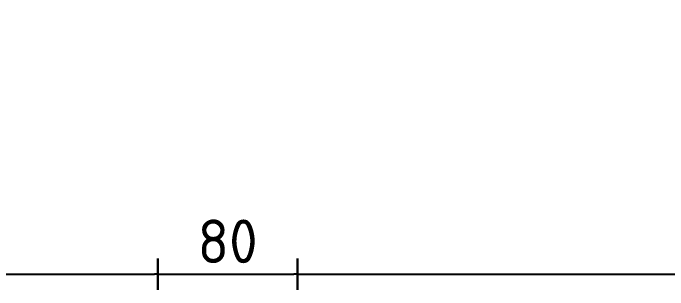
# Model space of a CAD drawing. Extents: x 0 to 420, y 0 to 297.
# Drawn here: x 169.66 to 207.1, y 176.47 to 192.28 of the extents above; entities that cross this region are included whole.
import ezdxf

# ---------------------------------------------------------------- set-up
doc = ezdxf.new("R2010")
doc.units = 0
doc.header["$LTSCALE"] = 0.25
doc.layers.get('0').update_dxf_attribs({"linetype": 'CONTINUOUS'})
doc.layers.get('DEFPOINTS').update_dxf_attribs({"linetype": 'CONTINUOUS'})
doc.layers.add('T25', color=1, linetype='CONTINUOUS')
doc.styles.add('ISO', font='iso3098b.shx')
doc.dimstyles.new('SIGNSDIM', dxfattribs={"dimtxt": 2.5, "dimasz": 0.2, "dimexe": 1.5, "dimexo": 2, "dimtad": 1, "dimdec": 4, "dimlfac": 10, "dimrnd": 1, "dimdsep": 46, "dimtxsty": 'ISO', "dimblk": 'SGNDIM', "dimcen": 2.5, "dimse2": 1, "dimadec": 0, "dimazin": 0, "dimtfac": 1, "dimtdec": 4, "dimtix": 1, "dimtmove": 0, "dimatfit": 3, "dimldrblk": 'SGNDIM', "dimfxl": 1, "dimtolj": 1, "dimtzin": 0, "dimarcsym": 0})

# ---------------------------------------------------------------- blocks, each defined once
blk = doc.blocks.new('SGNDIM')
for p, q in [((0, 4.5), (0, -4.5)), ((0, 0), (-1, 0))]:
    blk.add_line(p, q)
blk = doc.blocks.new('*D27')
at = {"layer": 'DEFPOINTS', "color": 0}
for p in [(185.916, 192.279), (235.927, 192.279), (235.927, 177.369)]:
    blk.add_point(p, dxfattribs=at)
at = {"layer": 'T25', "color": 0, "lineweight": -2}
blk.add_line((186.116, 177.369), (235.727, 177.369), dxfattribs=at)
at = {"layer": 'T25', "color": 0, "lineweight": -2, "xscale": 0.2, "yscale": 0.2, "zscale": 0.2, "rotation": 180}
blk.add_blockref('SGNDIM', (185.916, 177.369), dxfattribs=at)
at = {"layer": 'T25', "color": 0, "lineweight": -2, "xscale": 0.2, "yscale": 0.2, "zscale": 0.2}
blk.add_blockref('SGNDIM', (235.927, 177.369), dxfattribs=at)
at = {"layer": 'T25', "color": 0, "insert": (210.922, 179.244), "char_height": 2.5, "attachment_point": 5, "style": 'ISO'}
blk.add_mtext('\\A1;500', dxfattribs=at)
blk = doc.blocks.new('*D28')
at = {"layer": 'DEFPOINTS', "color": 0}
for p in [(177.938, 189.869), (185.916, 189.869), (185.916, 177.369)]:
    blk.add_point(p, dxfattribs=at)
at = {"layer": 'T25', "color": 0, "lineweight": -2}
blk.add_line((178.138, 177.369), (185.716, 177.369), dxfattribs=at)
at = {"layer": 'T25', "color": 0, "lineweight": -2, "xscale": 0.2, "yscale": 0.2, "zscale": 0.2, "rotation": 180}
blk.add_blockref('SGNDIM', (177.938, 177.369), dxfattribs=at)
at = {"layer": 'T25', "color": 0, "lineweight": -2, "xscale": 0.2, "yscale": 0.2, "zscale": 0.2}
blk.add_blockref('SGNDIM', (185.916, 177.369), dxfattribs=at)
at = {"layer": 'T25', "color": 0, "insert": (181.927, 179.244), "char_height": 2.5, "attachment_point": 5, "style": 'ISO'}
blk.add_mtext('\\A1;80', dxfattribs=at)
blk = doc.blocks.new('*D29')
at = {"layer": 'DEFPOINTS', "color": 0}
for p in [(125.949, 192.283), (177.938, 192.283), (177.938, 177.369)]:
    blk.add_point(p, dxfattribs=at)
at = {"layer": 'T25', "color": 0, "lineweight": -2}
blk.add_line((126.149, 177.369), (177.738, 177.369), dxfattribs=at)
at = {"layer": 'T25', "color": 0, "lineweight": -2, "xscale": 0.2, "yscale": 0.2, "zscale": 0.2, "rotation": 180}
blk.add_blockref('SGNDIM', (125.949, 177.369), dxfattribs=at)
at = {"layer": 'T25', "color": 0, "lineweight": -2, "xscale": 0.2, "yscale": 0.2, "zscale": 0.2}
blk.add_blockref('SGNDIM', (177.938, 177.369), dxfattribs=at)
at = {"layer": 'T25', "color": 0, "insert": (151.943, 179.244), "char_height": 2.5, "attachment_point": 5, "style": 'ISO'}
blk.add_mtext('\\A1;520', dxfattribs=at)

msp = doc.modelspace()

# ---------------------------------------------------------------- dimensions: what is measured, and where the dimension line sits
at = {"layer": 'T25'}
for base, p1, p2, picture, middle in [((177.937873, 177.368563), (125.94872, 192.282521), (177.937873, 192.282521), '*D29', (151.943296, 179.243563)), ((235.927465, 177.368563), (185.916282, 192.2791), (235.927465, 192.2791), '*D27', (210.921874, 179.243563)), ((185.916282, 177.368563), (177.937873, 189.868563), (185.916282, 189.868563), '*D28', (181.927078, 179.243563))]:
    dim = msp.add_linear_dim(base=base, p1=p1, p2=p2, dimstyle='SIGNSDIM', override={"dimse1": 1}, dxfattribs=at)
    dim.commit()
    dim.dimension.update_dxf_attribs({"geometry": picture, "text_midpoint": middle})

doc.saveas('drawing.dxf')
